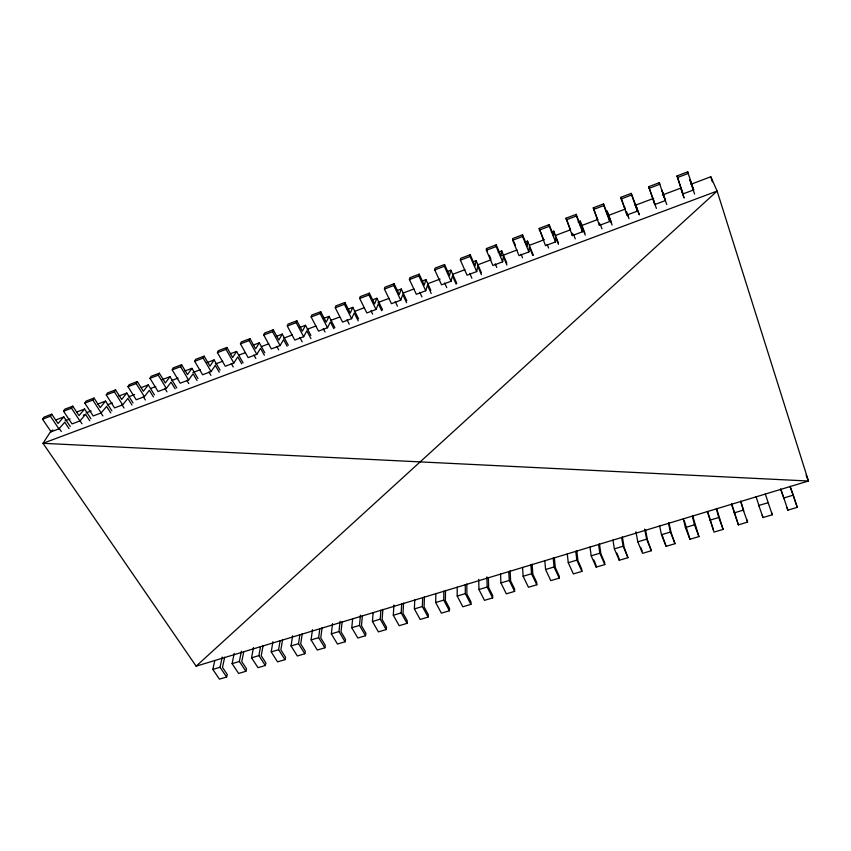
<?xml version="1.0" encoding="UTF-8"?>
<svg xmlns="http://www.w3.org/2000/svg" width="851" height="851" viewBox="0 0 851 851"><rect width="100%" height="100%" fill="white"/><g stroke="black" fill="none" stroke-linecap="round" stroke-linejoin="round"><path stroke-width="1.28" d="M551.31 232.1L553.778 231.174L553.767 236.174L549.214 224.632L539.172 228.451L545.491 245.684L555.512 241.918L555.533 236.929L558.447 244.322M435.861 593.594L435.691 602.519L441.382 613.156L449.392 610.773L443.733 600.104L443.839 591.19M445.52 590.413L445.381 600.498L449.551 608.369L449.392 610.773M478.73 579.35L478.953 589.53L484.464 600.349L492.633 597.913L492.686 595.519L488.655 587.509L488.368 577.446M502.643 261.821L496.186 246.535L496.229 244.822L486.442 248.545L486.368 250.279L492.878 265.501L502.643 261.821L503.356 256.63L506.919 265.076M414.745 599.987L414.384 608.912L420.171 619.464L428.096 617.103L422.351 606.529L422.639 597.593M424.426 596.796L424.085 606.891L428.319 614.688L428.096 617.103M457.2 587.147L457.21 596.051L462.806 606.784L470.901 604.38L471.007 601.976L466.912 594.041L466.837 583.967M393.917 605.029L393.3 615.241L399.183 625.698L407.023 623.368L401.183 612.88L401.651 603.944M403.544 603.104L403.002 613.209L407.299 620.953L407.023 623.368M525.141 242.024L527.577 241.099L527.216 246.205L522.557 234.791L512.642 238.567L512.653 240.269L519.025 255.651L528.907 251.928L529.279 246.833L532.769 255.374M373.142 612.571L372.44 621.507L378.397 631.878L386.163 629.57L380.237 619.166L380.876 610.231M382.876 609.359L382.12 619.475L386.492 627.155L386.163 629.57M476.698 271.586L470.103 256.47L470.231 254.726L460.561 258.406L460.402 260.161L467.05 275.213L476.698 271.586L477.751 266.299L481.379 274.66M352.654 618.762L351.782 627.719L357.824 637.995L365.515 635.708L359.494 625.4L360.43 615.167M362.409 615.55L361.462 625.676L365.898 633.282L365.515 635.708M332.528 623.613L331.326 633.857L337.464 644.047L345.07 641.782L338.975 631.559L340.092 621.326M342.155 621.677L341.017 631.814L345.506 639.356L345.07 641.782M451.062 281.234L444.339 266.267L444.552 264.512L435.01 268.15L434.765 269.916L441.541 284.819L451.062 281.234L452.445 275.852L456.157 284.128M312.466 629.687L311.083 639.931L317.295 650.047L324.837 647.802L318.657 637.665L319.795 628.698M322.093 627.751L320.763 637.888L325.316 645.377L324.837 647.802M498.09 252.279L501.696 250.917L500.994 256.119L496.229 244.822M292.606 635.697L291.042 645.952L297.329 655.983L304.796 653.759L298.531 643.707L299.839 634.729M302.222 633.75L300.722 643.899L305.328 651.323L304.796 653.759M272.948 641.654L271.203 651.909L277.564 661.855L284.957 659.663L278.617 649.685L280.085 640.707M425.755 290.765L418.894 275.958L419.192 274.171L409.756 277.766L409.437 279.564L416.341 294.308L425.755 290.765L427.447 285.287L431.223 293.489M282.564 639.707L280.873 649.856L285.542 657.217L284.957 659.663M253.47 647.547L251.556 657.812L258.002 667.673L265.31 665.503L258.895 655.6L260.523 646.622M263.087 645.59L261.214 655.759L265.948 663.057L265.31 665.503M472.571 261.959L476.135 260.608L475.103 265.906L470.231 254.726M234.195 653.387L232.1 663.652L238.62 673.439L245.865 671.279L239.376 661.472L241.397 651.196M243.801 651.43L241.758 661.599L246.545 668.833L245.865 671.279M400.747 300.18L393.758 285.521L394.13 283.723L384.812 287.276L384.418 289.085L391.449 303.679L400.747 300.18L402.746 294.616L406.597 302.722M214.814 660.45L212.835 669.439L219.43 679.141L226.6 677.013L220.037 667.269L222.239 657.004M224.696 657.206L222.494 667.375L227.323 674.566L226.6 677.013M376.036 309.477L368.93 294.978L369.377 293.159L360.175 296.659L359.696 298.488L366.845 312.934L376.036 309.477L378.344 303.828L381.695 310.711M447.349 271.512L450.87 270.182L449.519 275.575L444.552 264.512M351.623 318.668L344.4 304.318L344.921 302.477L335.826 305.945L335.273 307.785L342.549 322.082L351.623 318.668L354.229 312.934L358.207 320.891M421.288 281.394L425.925 279.639L424.255 285.128L419.192 274.171M327.497 327.752L320.157 313.54L320.753 311.689L311.764 315.104L311.147 316.976L318.529 331.124L327.497 327.752L330.39 321.944L333.858 328.688M396.683 290.723L401.268 288.989L399.289 294.563L394.13 283.723M303.669 336.719L296.201 322.657L296.871 320.784L287.989 324.167L287.298 326.05L294.797 340.06L303.669 336.719L306.839 330.837L310.945 338.624M287.127 346.24L283.553 339.623L280.107 345.591L271.341 348.889L263.736 335.017L272.543 331.667L273.277 329.773L278.862 340.07L282.277 334.103L288.308 345.272M263.736 335.017L264.501 333.124L273.277 329.773M382.567 309.849L376.908 298.222L374.621 303.881L369.377 293.159M264.384 355.271L260.534 348.314L256.821 354.356L248.162 357.611L240.45 343.878L249.152 340.57L249.949 338.666L255.619 348.857L259.3 342.815L264.799 352.761M240.45 343.878L241.28 341.964L249.949 338.666M358.59 318.859L352.825 307.349L350.261 313.094L344.921 302.477M241.695 363.792L237.791 356.909L233.812 363.015L225.26 366.238L217.43 352.644L226.036 349.367L226.909 347.442L232.653 357.537L236.589 351.42L243.109 362.951M217.43 352.644L218.335 350.708L226.909 347.442M219.25 372.227L215.292 365.398L211.069 371.579L202.602 374.759L194.688 361.303L203.187 358.069L204.123 356.122L209.942 366.121L214.133 359.93L220.079 370.206M334.89 327.763L329.039 316.37L326.178 322.189L320.753 311.689M194.688 361.303L195.645 359.356L204.123 356.122M197.06 380.557L193.06 373.791L188.582 380.046L180.221 383.195L172.2 369.866L180.603 366.664L181.603 364.707L187.497 374.6L191.932 368.345L197.953 378.525M172.2 369.866L173.221 367.898L181.603 364.707M310.87 335.443L305.52 325.284L302.382 331.188L296.871 320.784M175.125 388.79L171.072 382.099L166.36 388.407L158.084 391.524L149.978 378.323L158.275 375.163L159.339 373.195L165.307 382.993L169.977 376.674L176.753 387.875M149.978 378.323L151.063 376.344L159.339 373.195M153.435 396.938L149.34 390.311L144.383 396.683L136.203 399.757L128.001 386.684L136.213 383.556L137.33 381.578L143.362 391.279L148.276 384.897L154.435 394.885M128.001 386.684L129.139 384.695L137.33 381.578M131.979 404.991L127.841 398.428L122.65 404.863L114.566 407.906L106.279 394.96L114.396 391.864L115.576 389.864L121.672 399.481L126.81 393.034L133.043 402.927M106.279 394.96L107.481 392.949L115.576 389.864M110.768 412.958L106.577 406.448L101.163 412.948L93.174 415.958L84.792 403.129L92.823 400.076L94.057 398.066L100.216 407.586L105.588 401.087L111.885 410.884M84.792 403.129L86.057 401.119L94.057 398.066M89.791 420.83L85.557 414.384L79.92 420.947L72.016 423.926L63.548 411.214L71.495 408.193L72.782 406.172L79.005 415.607L84.6 409.044L90.961 418.745M63.548 411.214L64.867 409.193L72.782 406.172M50.879 431.18L43.018 443.307L196.134 666.173L808.45 481.017L717.127 191.071L710.787 176.763L690.916 184.273M69.037 428.627L64.761 422.245L58.91 428.851L51.092 431.797L42.55 419.213L50.4 416.224L51.751 414.192L58.038 423.532L63.836 416.916L70.261 426.532M42.55 419.213L43.922 417.171L51.751 414.192M51.092 431.797L52.794 429.904M196.134 666.173L717.127 191.071L43.018 443.307L808.45 481.017L806.099 475.049M585.243 235.131L582.105 226.887L582.446 231.78L572.298 235.599L566.043 218.218L576.201 214.346L580.648 226.015L580.308 221.111L578.084 221.951M612.071 225.058L609.018 216.728L609.72 221.515L599.455 225.377L593.253 207.846L603.54 203.921L607.869 215.728L607.167 210.931L611.614 223.09M639.239 214.856L636.271 206.442L637.346 211.112L626.942 215.026L620.804 197.347L631.229 193.379L639.133 214.133M648.717 186.709L659.28 182.688L665.333 200.581L654.791 204.548L648.717 186.709L656.387 208.421M683.842 197.347L677.002 175.934L687.693 171.859L688.31 173.402L677.577 177.487L683.002 193.922L693.671 189.911L687.693 171.859M287.298 326.05L296.201 322.657M311.147 316.976L320.157 313.54M335.273 307.785L344.4 304.318M359.696 298.488L368.93 294.978M384.418 289.085L393.758 285.521M409.437 279.564L418.894 275.958M434.765 269.916L444.339 266.267M460.402 260.161L470.103 256.47M486.368 250.279L496.186 246.535M512.653 240.269L522.599 236.482L522.557 234.791M539.279 230.132L549.342 226.302L549.214 224.632M566.234 219.877L576.425 215.994L576.201 214.346M593.53 209.484L603.859 205.548L603.54 203.921M621.187 198.953L631.644 194.975L631.229 193.379M649.196 188.294L659.791 184.263L659.28 182.688M56.113 419.841L63.836 416.916M76.781 412.001L84.6 409.044M97.695 404.076L105.588 401.087M118.832 396.066L126.81 393.034M141.351 387.524L148.276 384.897M161.818 379.769L169.977 376.674M184.848 371.036L191.932 368.345M206.974 362.643L214.133 359.93M230.547 353.708L236.589 351.42M253.194 345.123L259.3 342.815M276.096 336.443L282.277 334.103M300.052 327.358L305.52 325.284M323.508 318.465L329.039 316.37M347.229 309.477L352.825 307.349M372.376 299.946L376.908 298.222M65.091 420.809L70.059 418.926M86.206 412.831L91.174 410.948M107.311 404.853L112.279 402.97M128.427 396.874L134.628 394.524M150.776 388.418L155.744 386.545M171.881 380.44L178.093 378.099M192.996 372.461L200.442 369.653M215.346 364.015L222.792 361.207M238.94 355.101L245.141 352.75M261.289 346.655L268.735 343.836M283.638 338.209L292.329 334.922M307.232 329.294L315.923 326.007M330.826 320.37L339.517 317.083M354.41 311.455L364.345 307.7M378.004 302.541L389.184 298.318M402.842 293.148L414.011 288.925M427.681 283.766L440.095 279.075M452.509 274.384L464.923 269.693M477.347 264.991L491.006 259.832M502.175 255.608L517.078 249.981M529.492 245.279L544.395 239.652M555.575 235.429L570.468 229.791M581.648 225.568L597.796 219.473M607.72 215.718L625.113 209.144M635.037 205.389L653.664 198.357M662.355 195.07L680.981 188.028M83.324 415.235L85.557 414.384M212.835 669.439L220.037 667.269M232.1 663.652L239.376 661.472M251.556 657.812L258.895 655.6M271.203 651.909L278.617 649.685M291.042 645.952L298.531 643.707M311.083 639.931L318.657 637.665M331.326 633.857L338.975 631.559M351.782 627.719L359.494 625.4M372.44 621.507L380.237 619.166M393.3 615.241L401.183 612.88M414.384 608.912L422.351 606.529M435.691 602.519L443.733 600.104M457.21 596.051L465.337 593.615L465.263 584.711M478.953 589.53L487.176 587.062L486.868 576.893M510.121 570.872L510.632 580.914L514.589 588.998L514.6 591.381L506.334 593.838L500.931 582.924L509.238 580.435L508.77 571.553M532.109 564.224L532.843 574.255L536.715 582.403L536.79 584.786L528.45 587.275L523.142 576.255L531.524 573.744L530.864 564.873M554.32 557.501L555.278 567.521L559.086 575.744L559.224 578.116L550.788 580.627L545.587 569.521L554.065 566.979L553.193 558.118M576.765 550.714L577.967 560.713L581.69 569.011L581.893 571.383L573.361 573.914L568.266 562.713L576.84 560.139L575.765 551.288M599.444 543.853L600.891 553.831L604.529 562.203L604.795 564.575L596.179 567.128L591.19 555.82L599.849 553.224L598.572 544.395M622.368 536.917L624.06 546.885L627.953 557.682L619.241 560.277L614.369 548.863L623.123 546.236L621.624 537.428M645.537 529.907L647.473 539.853L651.355 550.725L642.548 553.341L637.793 541.832L646.643 539.172L644.675 529.12M661.472 534.726L670.418 532.035L675.013 543.693L666.12 546.342L661.472 534.726L659.61 525.939M685.406 527.535L694.459 524.822L698.937 536.587L689.938 539.257L685.406 527.535L683.321 518.759M709.617 520.269L718.755 517.514L723.116 529.396L714.021 532.098L707.298 511.515M734.083 512.919L743.327 510.143L747.561 522.131L738.36 524.865L731.53 504.186M780.803 489.282L783.845 497.973L793.302 495.133L797.27 507.345L787.866 510.143L787.058 507.834M772.283 514.781L768.176 502.675L758.826 505.483L762.975 517.546L772.283 514.781L771.517 512.472M59.176 428.34L61.315 431.521M50.4 416.224L58.91 428.851M79.856 420.554L81.983 423.766M71.495 408.193L79.92 420.947M92.823 400.076L101.163 412.948M100.769 412.682L102.875 415.916M114.396 391.864L122.65 404.863M121.927 404.714L124.001 407.991M136.213 383.556L144.383 396.683M143.308 396.662L145.361 399.97M158.275 375.163L166.36 388.407M164.934 388.524L166.966 391.854M186.794 380.291L188.805 383.652M180.603 366.664L188.582 380.046M208.921 371.961L210.899 375.355M203.187 358.069L211.069 371.579M231.281 363.537L233.248 366.962M226.036 349.367L233.812 363.015M253.906 355.016L255.843 358.484M249.152 340.57L256.821 354.356M276.798 346.4L278.713 349.899M272.543 331.667L280.107 345.591M299.839 337.464L302.201 341.9M323.274 328.646L325.018 332.007M465.337 593.615L470.901 604.38M346.974 319.721L349.261 324.242M487.176 587.062L492.633 597.913M370.951 310.689L372.642 314.115M509.238 580.435L514.6 591.381M395.226 301.552L397.438 306.169M531.524 573.744L536.79 584.786M401.268 288.989L406.831 300.733M419.777 292.297L421.958 296.967M554.065 566.979L559.224 578.116M425.925 279.639L430.84 290.319M444.637 282.936L446.775 287.649M576.84 560.139L581.893 571.383M450.87 270.182L456.774 283.362M469.795 273.469L471.89 278.224M593.838 560.001L595.413 563.575M599.849 553.224L604.795 564.575M476.135 260.608L481.389 272.714M486.442 248.545L487.41 250.8M489.325 255.3L490.772 258.683M495.25 263.874L496.793 267.48M616.879 553.107L618.422 556.714M623.123 546.236L627.953 557.682M692.278 186.571L693.671 189.911M501.696 250.917L506.845 263.15M691.193 182.944L689.799 179.604L694.607 194.071M514.057 241.971L515.472 245.386M521.035 254.162L522.535 257.81M640.675 547.353L642.175 550.991M646.643 539.172L651.355 550.725M522.599 236.482L528.907 251.928M527.577 241.099L533.332 255.236M539.172 228.451L543.31 238.801M547.119 244.343L548.597 248.024M662.248 535.428L666.12 546.342M549.342 226.302L555.512 241.918M553.778 231.174L558.458 243.067M573.457 234.185L575.265 238.876M566.043 218.218L570.532 229.844M683.002 193.922L681.289 189.443L684.119 198.006M576.425 215.994L582.446 231.78M580.308 221.111L584.871 233.142M600.21 224.111L601.976 228.845M713.425 529.769L707.894 512.387M593.253 207.846L597.625 219.601M677.002 175.934L677.577 177.487M797.27 507.345L789.951 486.229M603.859 205.548L609.72 221.515M790.164 486.453L793.302 495.133M627.623 214.292L628.506 216.739M626.442 211.505L629.006 218.696M737.306 521.44L731.658 503.856M620.804 197.347L625.07 209.229L624.591 206.867M631.644 194.975L637.346 211.112M780.644 489.048L784.09 498.867M666.748 204.527L661.897 190.177L663.376 194.751M765.283 493.974L768.485 503.547M783.845 497.973L787.866 510.143M663.865 196.017L665.333 200.581M756.018 496.495L759.177 506.334M762.241 515.227L762.975 517.546M710.787 176.763L712.383 181.837M740.764 501.111L743.753 510.962M740.678 501.42L743.327 510.143M746.87 519.812L747.561 522.131M653.472 199.942L654.791 204.548M737.7 522.535L738.36 524.865M716.563 508.43L723.116 529.396M716.351 508.781L718.755 517.514M692.64 515.663L698.937 536.587M692.278 516.057L694.459 524.822M684.321 520.833L689.938 539.257M668.96 522.822L671.152 532.747L675.013 543.693M668.471 523.259L670.418 532.035M626.24 211.495L626.942 215.026M635.92 531.769L637.793 541.832M612.954 540.045L614.369 548.863M589.988 546.991L591.19 555.82M618.932 557.916L619.241 560.277M599.168 222.962L599.455 225.377M567.277 553.863L568.266 562.713M595.934 564.766L596.179 567.128M544.8 560.66L545.587 569.521M522.557 567.383L523.142 576.255M500.548 574.042L500.931 582.924M572.202 233.131L572.298 235.599"/></g></svg>
